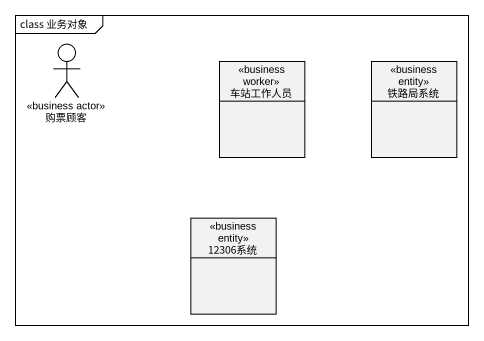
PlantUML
@startuml
mainframe class 业务对象
allowmixing
hide circle
hide empty members
actor 购票顾客 <<business actor>>
class 车站工作人员 <<business worker>>
class 铁路局系统 <<business entity>>
class "12306系统" as c12306系统 <<business entity>>
@enduml
